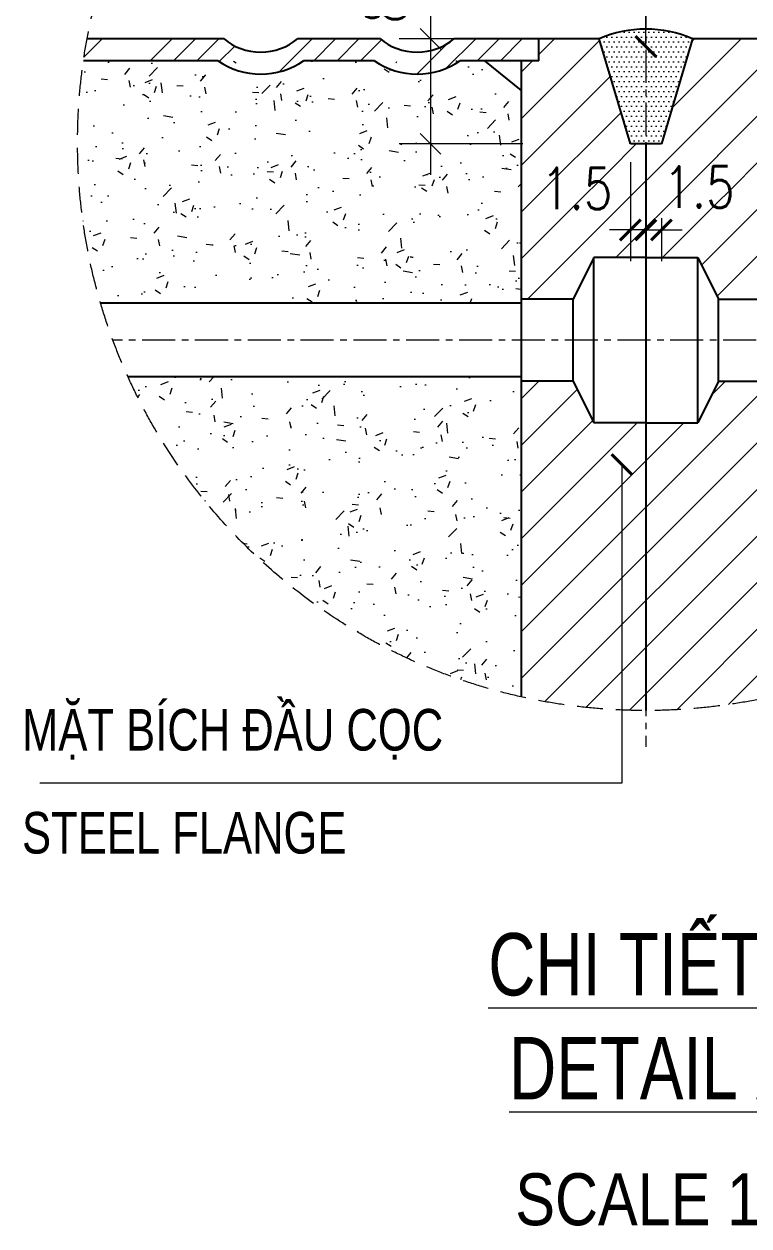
# Model space of a CAD drawing. Header units: millimetres. Extents: x -1359830 to -1240265, y -705366 to -618243.
# Drawn here: x -1280541 to -1277752, y -636410 to -631783 of the extents above; entities that cross this region are included whole.
import ezdxf
from ezdxf.enums import TextEntityAlignment as Align

# ---------------------------------------------------------------- set-up
doc = ezdxf.new("R2010")
doc.units = ezdxf.units.MM
doc.header["$MEASUREMENT"] = 0
doc.header["$PDMODE"] = 3
doc.header["$PDSIZE"] = 50
doc.linetypes.add('CENTER', pattern=[50.8, 31.75, -6.35, 6.35, -6.35])
doc.linetypes.add('HIDDENX2', pattern=[0.75, 0.5, -0.25])
doc.layers.get('0').update_dxf_attribs({"lineweight": 0})
for name, color, linetype, lineweight in [('1.NET BAO-F', 3, 'Continuous', 25), ('10.CAT-F', 6, 'Continuous', 50), ('4.DIM-F', 1, 'Continuous', 15), ('5.HATCH-F', 8, 'Continuous', 5), ('6.NET TRUC-F', 5, 'CENTER', 15), ('7.TEXT-F', 4, 'Continuous', 20), ('7.TEXT-F @ 2', 4, 'Continuous', 20), ('8.KHUAT-F', 9, 'HIDDENX2', 18), ('G-25CO', 7, 'Continuous', 13), ('KC-NET THUONG', 8, 'Continuous', 18), ('S-dims', 8, 'Continuous', 18)]:
    doc.layers.add(name, color=color, linetype=linetype, lineweight=lineweight)
doc.styles.add('Arial', font='arial.ttf')
doc.styles.add('GHD Standard Arial', font='ARIALN.TTF')
doc.styles.add('Vnsimli', font='vnsimli.shx', dxfattribs={"width": 0.8})
doc.dimstyles.new('D1-2', dxfattribs={"dimscale": 2, "dimtxt": 2, "dimasz": 1, "dimexe": 1.5, "dimexo": 0, "dimgap": 0.5, "dimtad": 1, "dimdec": 0, "dimzin": 0, "dimdsep": 46, "dimtxsty": 'Vnsimli', "dimblk": 'ARCHTICK', "dimcen": 1, "dimdle": 1.5, "dimclrd": 256, "dimclre": 256, "dimclrt": 2, "dimadec": 0, "dimazin": 0, "dimtfac": 1, "dimtdec": 0, "dimtix": 1, "dimtmove": 2, "dimatfit": 2, "dimldrblk": 'ARCHTICK', "dimfxl": 1, "dimtolj": 1, "dimtzin": 0, "dimlwd": -1, "dimlwe": -1, "dimarcsym": 0})
doc.dimstyles.new('D1-5', dxfattribs={"dimscale": 2, "dimtxt": 2, "dimasz": 1, "dimexe": 1.5, "dimexo": 0, "dimgap": 0.5, "dimtad": 1, "dimdec": 0, "dimzin": 0, "dimdsep": 46, "dimtxsty": 'Vnsimli', "dimblk": 'ARCHTICK', "dimcen": 1, "dimdle": 1.5, "dimclrd": 256, "dimclre": 256, "dimclrt": 2, "dimadec": 0, "dimazin": 0, "dimtfac": 1, "dimtdec": 0, "dimtix": 1, "dimtmove": 2, "dimatfit": 2, "dimldrblk": 'ARCHTICK', "dimfxl": 1, "dimtolj": 1, "dimtzin": 0, "dimlwd": -1, "dimlwe": -1, "dimarcsym": 0})

# ---------------------------------------------------------------- blocks, each defined once
blk = doc.blocks.new('_ARCHTICK')
at = {"layer": 'KC-NET THUONG', "color": 0, "linetype": 'ByBlock', "const_width": 0.15}
blk.add_lwpolyline([(-0.5, -0.5), (0.5, 0.5)], dxfattribs=at)
blk = doc.blocks.new('*D72')
at = {"layer": '4.DIM-F', "ltscale": 30, "transparency": 16777216}
for p, q in [((-1307847.12, -623032.57), (-1307847.12, -623042.08)), ((-1307845.62, -623032.57), (-1307845.62, -623042.08)), ((-1307847.12, -623039.08), (-1307849.12, -623039.08)), ((-1307847.12, -623039.08), (-1307845.62, -623039.08)), ((-1307845.62, -623039.08), (-1307843.62, -623039.08))]:
    blk.add_line(p, q, dxfattribs=at)
at = {"layer": 'DEFPOINTS', "color": 0, "ltscale": 30, "transparency": 16777216}
for p in [(-1307847.12, -623032.57), (-1307845.62, -623039.08)]:
    blk.add_point(p, dxfattribs=at)
at = {"layer": '4.DIM-F', "color": 2, "ltscale": 30, "transparency": 16777216, "insert": (-1307842.01, -623034.94), "char_height": 4, "attachment_point": 5, "style": 'Vnsimli', "bg_fill": 3, "box_fill_scale": 1.25, "bg_fill_color": 256, "bg_fill_true_color": 13158600, "bg_fill_transparency": 0}
blk.add_mtext('\\A1;1.5', dxfattribs=at)
at = {"layer": 'DEFPOINTS', "color": 0, "ltscale": 30, "transparency": 16777216}
blk.add_point((-1307845.62, -623032.57), dxfattribs=at)
at = {"layer": '4.DIM-F', "ltscale": 30, "transparency": 16777216, "xscale": 2, "yscale": 2, "zscale": 2}
blk.add_blockref('_ARCHTICK', (-1307847.12, -623039.08), dxfattribs=at)
at = {"layer": '4.DIM-F', "ltscale": 30, "transparency": 16777216, "xscale": 2, "yscale": 2, "zscale": 2, "rotation": 180}
blk.add_blockref('_ARCHTICK', (-1307845.62, -623039.08), dxfattribs=at)
blk = doc.blocks.new('*D73')
at = {"layer": '4.DIM-F', "ltscale": 30, "transparency": 16777216}
for p, q in [((-1307848.61, -623032.57), (-1307848.61, -623042.08)), ((-1307847.12, -623032.57), (-1307847.12, -623042.08)), ((-1307848.61, -623039.08), (-1307850.61, -623039.08)), ((-1307847.12, -623039.08), (-1307848.61, -623039.08)), ((-1307847.12, -623039.08), (-1307845.12, -623039.08))]:
    blk.add_line(p, q, dxfattribs=at)
at = {"layer": 'DEFPOINTS', "color": 0, "ltscale": 30, "transparency": 16777216}
for p in [(-1307848.61, -623032.57), (-1307847.12, -623032.57), (-1307848.61, -623039.08)]:
    blk.add_point(p, dxfattribs=at)
at = {"layer": '4.DIM-F', "ltscale": 30, "transparency": 16777216, "xscale": 2, "yscale": 2, "zscale": 2, "rotation": 180}
blk.add_blockref('_ARCHTICK', (-1307847.12, -623039.08), dxfattribs=at)
at = {"layer": '4.DIM-F', "color": 2, "ltscale": 30, "transparency": 16777216, "insert": (-1307853.77, -623035.09), "char_height": 4, "attachment_point": 5, "style": 'Vnsimli', "bg_fill": 3, "box_fill_scale": 1.25, "bg_fill_color": 256, "bg_fill_true_color": 13158600, "bg_fill_transparency": 0}
blk.add_mtext('\\A1;1.5', dxfattribs=at)
at = {"layer": '4.DIM-F', "ltscale": 30, "transparency": 16777216, "xscale": 2, "yscale": 2, "zscale": 2}
blk.add_blockref('_ARCHTICK', (-1307848.61, -623039.08), dxfattribs=at)
blk = doc.blocks.new('_Oblique')
at = {"color": 0, "linetype": 'ByBlock', "lineweight": -2}
blk.add_line((-0.5, -0.5), (0.5, 0.5), dxfattribs=at)
blk = doc.blocks.new('*D74')
at = {"layer": '4.DIM-F', "transparency": 16777216}
for p, q in [((-1307867.84, -623017.68), (-1307867.84, -623033.78)), ((-1307858.96, -623020.68), (-1307870.84, -623020.68)), ((-1307858.96, -623030.78), (-1307870.84, -623030.78))]:
    blk.add_line(p, q, dxfattribs=at)
at = {"layer": 'DEFPOINTS', "color": 0, "transparency": 16777216}
for p in [(-1307858.96, -623020.68), (-1307867.84, -623030.78), (-1307858.96, -623030.78)]:
    blk.add_point(p, dxfattribs=at)
at = {"layer": '4.DIM-F', "transparency": 16777216, "xscale": 2, "yscale": 2, "zscale": 2}
for p, rotation in [((-1307867.84, -623020.68), 90), ((-1307867.84, -623030.78), 270)]:
    blk.add_blockref('_Oblique', p, dxfattribs=dict(at, rotation=rotation))
at = {"layer": '4.DIM-F', "color": 2, "transparency": 16777216, "insert": (-1307872.19, -623015.78), "char_height": 4, "attachment_point": 5, "rotation": 90, "style": 'Vnsimli'}
blk.add_mtext('\\A1;8.5', dxfattribs=at)
blk = doc.blocks.new('*D97')
at = {"layer": '4.DIM-F', "transparency": 16777216}
for p, q in [((-1307847.12, -623020.76), (-1307847.12, -623004.33)), ((-1307842.62, -623016.68), (-1307842.62, -623004.33)), ((-1307839.62, -623007.33), (-1307850.12, -623007.33))]:
    blk.add_line(p, q, dxfattribs=at)
at = {"layer": 'DEFPOINTS', "color": 0, "transparency": 16777216}
for p in [(-1307847.12, -623007.33), (-1307842.62, -623016.68), (-1307847.12, -623020.76)]:
    blk.add_point(p, dxfattribs=at)
at = {"layer": '4.DIM-F', "transparency": 16777216, "xscale": 2, "yscale": 2, "zscale": 2, "rotation": 180}
blk.add_blockref('_ARCHTICK', (-1307847.12, -623007.33), dxfattribs=at)
at = {"layer": '4.DIM-F', "transparency": 16777216, "xscale": 2, "yscale": 2, "zscale": 2}
blk.add_blockref('_ARCHTICK', (-1307842.62, -623007.33), dxfattribs=at)
at = {"layer": '4.DIM-F', "color": 2, "transparency": 16777216, "insert": (-1307840.35, -623004.18), "char_height": 4, "attachment_point": 5, "style": 'Vnsimli'}
blk.add_mtext('\\A1;3', dxfattribs=at)
blk = doc.blocks.new('GHD_G_2121')
at = {"layer": '10.CAT-F', "style": 'GHD Standard Arial'}
for tag, p in [('GHD_TITLE_001', (-51.132, 18.333)), ('GHD_TITLE_002', (-51.511, 10))]:
    blk.add_attdef(tag, p, '', height=5, dxfattribs=at)
at = {"layer": 'G-25CO', "style": 'GHD Standard Arial', "flags": 8}
blk.add_attdef('GHD_SCALE_TITLE', text='', height=2.5, dxfattribs=at).set_placement((0, -2.967), align=Align.MIDDLE_CENTER)
blk = doc.blocks.new('8')
at = {"layer": '5.HATCH-F'}
h = blk.add_hatch(dxfattribs=at)
h.set_pattern_fill('DOTS', color=256, scale=0.3, style=0)
h.set_pattern_definition([(0, (-1312452.98305, -606404.39917), (0.238125, 0.47625), [0, -0.47625])])
edge = h.paths.add_edge_path()
edge.add_arc((-1307847.12, -623031.11), 11.35, 66.6645, 90)
edge.add_line((-1307847.12, -623019.75), (-1307847.12, -623030.78))
edge.add_line((-1307847.12, -623030.78), (-1307845.62, -623030.78))
edge.add_line((-1307845.62, -623030.78), (-1307842.62, -623020.68))
edge = h.paths.add_edge_path()
edge.add_arc((-1307847.12, -623031.11), 11.35, 90, 113.3355)
edge.add_line((-1307851.61, -623020.68), (-1307848.61, -623030.78))
edge.add_line((-1307848.61, -623030.78), (-1307847.12, -623030.78))
edge.add_line((-1307847.12, -623030.78), (-1307847.12, -623019.75))
h = blk.add_hatch(dxfattribs=at)
h.set_pattern_fill('ANSI34', color=256, scale=0.5, style=0)
h.set_pattern_definition([(45, (-1312452.983, -606404.399), (-6.735192, 6.735192), []), (45, (-1312450.738, -606404.399), (-6.735192, 6.735192), []), (45, (-1312448.493, -606404.399), (-6.735192, 6.735192), []), (45, (-1312446.248, -606404.399), (-6.735192, 6.735192), [])])
edge = h.paths.add_edge_path()
edge.add_arc((-1307847.12, -623030.68), 54.66, 169.4577, 171.7047)
edge.add_line((-1307901.2, -623022.79), (-1307888.27, -623022.79))
edge.add_line((-1307888.27, -623022.79), (-1307888.16, -623022.87))
edge.add_line((-1307888.16, -623022.87), (-1307888.05, -623022.94))
edge.add_line((-1307888.05, -623022.94), (-1307887.94, -623023.02))
edge.add_line((-1307887.94, -623023.02), (-1307887.82, -623023.09))
edge.add_line((-1307887.82, -623023.09), (-1307887.71, -623023.15))
edge.add_line((-1307887.71, -623023.15), (-1307887.59, -623023.22))
edge.add_line((-1307887.59, -623023.22), (-1307887.47, -623023.28))
edge.add_line((-1307887.47, -623023.28), (-1307887.35, -623023.34))
edge.add_line((-1307887.35, -623023.34), (-1307887.23, -623023.4))
edge.add_line((-1307887.23, -623023.4), (-1307887.11, -623023.46))
edge.add_line((-1307887.11, -623023.46), (-1307886.98, -623023.51))
edge.add_line((-1307886.98, -623023.51), (-1307886.86, -623023.56))
edge.add_line((-1307886.86, -623023.56), (-1307886.73, -623023.61))
edge.add_line((-1307886.73, -623023.61), (-1307886.6, -623023.66))
edge.add_line((-1307886.6, -623023.66), (-1307886.47, -623023.7))
edge.add_line((-1307886.47, -623023.7), (-1307886.34, -623023.75))
edge.add_line((-1307886.34, -623023.75), (-1307886.21, -623023.79))
edge.add_line((-1307886.21, -623023.79), (-1307886.08, -623023.82))
edge.add_line((-1307886.08, -623023.82), (-1307885.95, -623023.86))
edge.add_line((-1307885.95, -623023.86), (-1307885.81, -623023.89))
edge.add_line((-1307885.81, -623023.89), (-1307885.68, -623023.92))
edge.add_line((-1307885.68, -623023.92), (-1307885.54, -623023.95))
edge.add_line((-1307885.54, -623023.95), (-1307885.4, -623023.97))
edge.add_line((-1307885.4, -623023.97), (-1307885.27, -623023.99))
edge.add_line((-1307885.27, -623023.99), (-1307885.13, -623024.01))
edge.add_line((-1307885.13, -623024.01), (-1307884.99, -623024.03))
edge.add_line((-1307884.99, -623024.03), (-1307884.85, -623024.04))
edge.add_line((-1307884.85, -623024.04), (-1307884.72, -623024.06))
edge.add_line((-1307884.72, -623024.06), (-1307884.58, -623024.07))
edge.add_line((-1307884.58, -623024.07), (-1307884.44, -623024.07))
edge.add_line((-1307884.44, -623024.07), (-1307884.3, -623024.08))
edge.add_line((-1307884.3, -623024.08), (-1307884.16, -623024.08))
edge.add_line((-1307884.16, -623024.08), (-1307884.02, -623024.08))
edge.add_line((-1307884.02, -623024.08), (-1307883.88, -623024.07))
edge.add_line((-1307883.88, -623024.07), (-1307883.74, -623024.07))
edge.add_line((-1307883.74, -623024.07), (-1307883.6, -623024.06))
edge.add_line((-1307883.6, -623024.06), (-1307883.47, -623024.04))
edge.add_line((-1307883.47, -623024.04), (-1307883.33, -623024.03))
edge.add_line((-1307883.33, -623024.03), (-1307883.19, -623024.01))
edge.add_line((-1307883.19, -623024.01), (-1307883.05, -623023.99))
edge.add_line((-1307883.05, -623023.99), (-1307882.91, -623023.97))
edge.add_line((-1307882.91, -623023.97), (-1307882.78, -623023.95))
edge.add_line((-1307882.78, -623023.95), (-1307882.64, -623023.92))
edge.add_line((-1307882.64, -623023.92), (-1307882.51, -623023.89))
edge.add_line((-1307882.51, -623023.89), (-1307882.37, -623023.86))
edge.add_line((-1307882.37, -623023.86), (-1307882.24, -623023.82))
edge.add_line((-1307882.24, -623023.82), (-1307882.11, -623023.79))
edge.add_line((-1307882.11, -623023.79), (-1307881.98, -623023.75))
edge.add_line((-1307881.98, -623023.75), (-1307881.85, -623023.7))
edge.add_line((-1307881.85, -623023.7), (-1307881.72, -623023.66))
edge.add_line((-1307881.72, -623023.66), (-1307881.59, -623023.61))
edge.add_line((-1307881.59, -623023.61), (-1307881.46, -623023.56))
edge.add_line((-1307881.46, -623023.56), (-1307881.34, -623023.51))
edge.add_line((-1307881.34, -623023.51), (-1307881.21, -623023.46))
edge.add_line((-1307881.21, -623023.46), (-1307881.09, -623023.4))
edge.add_line((-1307881.09, -623023.4), (-1307880.97, -623023.34))
edge.add_line((-1307880.97, -623023.34), (-1307880.85, -623023.28))
edge.add_line((-1307880.85, -623023.28), (-1307880.73, -623023.22))
edge.add_line((-1307880.73, -623023.22), (-1307880.61, -623023.15))
edge.add_line((-1307880.61, -623023.15), (-1307880.5, -623023.09))
edge.add_line((-1307880.5, -623023.09), (-1307880.38, -623023.02))
edge.add_line((-1307880.38, -623023.02), (-1307880.27, -623022.94))
edge.add_line((-1307880.27, -623022.94), (-1307880.16, -623022.87))
edge.add_line((-1307880.16, -623022.87), (-1307880.05, -623022.79))
edge.add_line((-1307880.05, -623022.79), (-1307873.22, -623022.79))
edge.add_line((-1307873.22, -623022.79), (-1307873.12, -623022.87))
edge.add_line((-1307873.12, -623022.87), (-1307873.02, -623022.94))
edge.add_line((-1307873.02, -623022.94), (-1307872.92, -623023.01))
edge.add_line((-1307872.92, -623023.01), (-1307872.82, -623023.08))
edge.add_line((-1307872.82, -623023.08), (-1307872.71, -623023.15))
edge.add_line((-1307872.71, -623023.15), (-1307872.6, -623023.21))
edge.add_line((-1307872.6, -623023.21), (-1307872.48, -623023.28))
edge.add_line((-1307872.48, -623023.28), (-1307872.37, -623023.34))
edge.add_line((-1307872.37, -623023.34), (-1307872.25, -623023.39))
edge.add_line((-1307872.25, -623023.39), (-1307872.13, -623023.45))
edge.add_line((-1307872.13, -623023.45), (-1307872.01, -623023.51))
edge.add_line((-1307872.01, -623023.51), (-1307871.88, -623023.56))
edge.add_line((-1307871.88, -623023.56), (-1307871.76, -623023.61))
edge.add_line((-1307871.76, -623023.61), (-1307871.63, -623023.65))
edge.add_line((-1307871.63, -623023.65), (-1307871.5, -623023.7))
edge.add_line((-1307871.5, -623023.7), (-1307871.37, -623023.74))
edge.add_line((-1307871.37, -623023.74), (-1307871.23, -623023.78))
edge.add_line((-1307871.23, -623023.78), (-1307871.1, -623023.82))
edge.add_line((-1307871.1, -623023.82), (-1307870.96, -623023.85))
edge.add_line((-1307870.96, -623023.85), (-1307870.83, -623023.89))
edge.add_line((-1307870.83, -623023.89), (-1307870.69, -623023.92))
edge.add_line((-1307870.69, -623023.92), (-1307870.55, -623023.94))
edge.add_line((-1307870.55, -623023.94), (-1307870.41, -623023.97))
edge.add_line((-1307870.41, -623023.97), (-1307870.27, -623023.99))
edge.add_line((-1307870.27, -623023.99), (-1307870.13, -623024.01))
edge.add_line((-1307870.13, -623024.01), (-1307869.98, -623024.03))
edge.add_line((-1307869.98, -623024.03), (-1307869.84, -623024.04))
edge.add_line((-1307869.84, -623024.04), (-1307869.7, -623024.06))
edge.add_line((-1307869.7, -623024.06), (-1307869.55, -623024.06))
edge.add_line((-1307869.55, -623024.06), (-1307869.41, -623024.07))
edge.add_line((-1307869.41, -623024.07), (-1307869.26, -623024.08))
edge.add_line((-1307869.26, -623024.08), (-1307869.12, -623024.08))
edge.add_line((-1307869.12, -623024.08), (-1307868.97, -623024.08))
edge.add_line((-1307868.97, -623024.08), (-1307868.83, -623024.07))
edge.add_line((-1307868.83, -623024.07), (-1307868.68, -623024.06))
edge.add_line((-1307868.68, -623024.06), (-1307868.54, -623024.06))
edge.add_line((-1307868.54, -623024.06), (-1307868.39, -623024.04))
edge.add_line((-1307868.39, -623024.04), (-1307868.25, -623024.03))
edge.add_line((-1307868.25, -623024.03), (-1307868.11, -623024.01))
edge.add_line((-1307868.11, -623024.01), (-1307867.96, -623023.99))
edge.add_line((-1307867.96, -623023.99), (-1307867.82, -623023.97))
edge.add_line((-1307867.82, -623023.97), (-1307867.68, -623023.94))
edge.add_line((-1307867.68, -623023.94), (-1307867.54, -623023.92))
edge.add_line((-1307867.54, -623023.92), (-1307867.4, -623023.89))
edge.add_line((-1307867.4, -623023.89), (-1307867.27, -623023.85))
edge.add_line((-1307867.27, -623023.85), (-1307867.13, -623023.82))
edge.add_line((-1307867.13, -623023.82), (-1307867, -623023.78))
edge.add_line((-1307867, -623023.78), (-1307866.86, -623023.74))
edge.add_line((-1307866.86, -623023.74), (-1307866.73, -623023.7))
edge.add_line((-1307866.73, -623023.7), (-1307866.6, -623023.65))
edge.add_line((-1307866.6, -623023.65), (-1307866.48, -623023.61))
edge.add_line((-1307866.48, -623023.61), (-1307866.35, -623023.56))
edge.add_line((-1307866.35, -623023.56), (-1307866.22, -623023.51))
edge.add_line((-1307866.22, -623023.51), (-1307866.1, -623023.45))
edge.add_line((-1307866.1, -623023.45), (-1307865.98, -623023.39))
edge.add_line((-1307865.98, -623023.39), (-1307865.86, -623023.34))
edge.add_line((-1307865.86, -623023.34), (-1307865.75, -623023.28))
edge.add_line((-1307865.75, -623023.28), (-1307865.64, -623023.21))
edge.add_line((-1307865.64, -623023.21), (-1307865.53, -623023.15))
edge.add_line((-1307865.53, -623023.15), (-1307865.42, -623023.08))
edge.add_line((-1307865.42, -623023.08), (-1307865.31, -623023.01))
edge.add_line((-1307865.31, -623023.01), (-1307865.21, -623022.94))
edge.add_line((-1307865.21, -623022.94), (-1307865.11, -623022.87))
edge.add_line((-1307865.11, -623022.87), (-1307865.01, -623022.79))
edge.add_line((-1307865.01, -623022.79), (-1307857.4, -623022.79))
edge.add_line((-1307857.4, -623022.79), (-1307857.41, -623020.66))
edge.add_line((-1307857.41, -623020.66), (-1307865.59, -623020.68))
edge.add_line((-1307865.59, -623020.68), (-1307865.66, -623020.75))
edge.add_line((-1307865.66, -623020.75), (-1307865.73, -623020.82))
edge.add_line((-1307865.73, -623020.82), (-1307865.81, -623020.89))
edge.add_line((-1307865.81, -623020.89), (-1307865.89, -623020.96))
edge.add_line((-1307865.89, -623020.96), (-1307865.98, -623021.03))
edge.add_line((-1307865.98, -623021.03), (-1307866.07, -623021.09))
edge.add_line((-1307866.07, -623021.09), (-1307866.16, -623021.15))
edge.add_line((-1307866.16, -623021.15), (-1307866.25, -623021.21))
edge.add_line((-1307866.25, -623021.21), (-1307866.35, -623021.27))
edge.add_line((-1307866.35, -623021.27), (-1307866.45, -623021.33))
edge.add_line((-1307866.45, -623021.33), (-1307866.55, -623021.38))
edge.add_line((-1307866.55, -623021.38), (-1307866.65, -623021.43))
edge.add_line((-1307866.65, -623021.43), (-1307866.76, -623021.48))
edge.add_line((-1307866.76, -623021.48), (-1307866.87, -623021.53))
edge.add_line((-1307866.87, -623021.53), (-1307866.98, -623021.58))
edge.add_line((-1307866.98, -623021.58), (-1307867.1, -623021.62))
edge.add_line((-1307867.1, -623021.62), (-1307867.21, -623021.66))
edge.add_line((-1307867.21, -623021.66), (-1307867.33, -623021.7))
edge.add_line((-1307867.33, -623021.7), (-1307867.45, -623021.73))
edge.add_line((-1307867.45, -623021.73), (-1307867.57, -623021.77))
edge.add_line((-1307867.57, -623021.77), (-1307867.7, -623021.8))
edge.add_line((-1307867.7, -623021.8), (-1307867.82, -623021.83))
edge.add_line((-1307867.82, -623021.83), (-1307867.95, -623021.85))
edge.add_line((-1307867.95, -623021.85), (-1307868.07, -623021.88))
edge.add_line((-1307868.07, -623021.88), (-1307868.2, -623021.9))
edge.add_line((-1307868.2, -623021.9), (-1307868.33, -623021.91))
edge.add_line((-1307868.33, -623021.91), (-1307868.46, -623021.93))
edge.add_line((-1307868.46, -623021.93), (-1307868.59, -623021.94))
edge.add_line((-1307868.59, -623021.94), (-1307868.72, -623021.95))
edge.add_line((-1307868.72, -623021.95), (-1307868.85, -623021.96))
edge.add_line((-1307868.85, -623021.96), (-1307868.98, -623021.96))
edge.add_line((-1307868.98, -623021.96), (-1307869.12, -623021.96))
edge.add_line((-1307869.12, -623021.96), (-1307869.25, -623021.96))
edge.add_line((-1307869.25, -623021.96), (-1307869.38, -623021.96))
edge.add_line((-1307869.38, -623021.96), (-1307869.51, -623021.95))
edge.add_line((-1307869.51, -623021.95), (-1307869.64, -623021.94))
edge.add_line((-1307869.64, -623021.94), (-1307869.77, -623021.93))
edge.add_line((-1307869.77, -623021.93), (-1307869.9, -623021.91))
edge.add_line((-1307869.9, -623021.91), (-1307870.03, -623021.9))
edge.add_line((-1307870.03, -623021.9), (-1307870.16, -623021.88))
edge.add_line((-1307870.16, -623021.88), (-1307870.29, -623021.85))
edge.add_line((-1307870.29, -623021.85), (-1307870.41, -623021.83))
edge.add_line((-1307870.41, -623021.83), (-1307870.54, -623021.8))
edge.add_line((-1307870.54, -623021.8), (-1307870.66, -623021.77))
edge.add_line((-1307870.66, -623021.77), (-1307870.78, -623021.73))
edge.add_line((-1307870.78, -623021.73), (-1307870.9, -623021.7))
edge.add_line((-1307870.9, -623021.7), (-1307871.02, -623021.66))
edge.add_line((-1307871.02, -623021.66), (-1307871.13, -623021.62))
edge.add_line((-1307871.13, -623021.62), (-1307871.25, -623021.58))
edge.add_line((-1307871.25, -623021.58), (-1307871.36, -623021.53))
edge.add_line((-1307871.36, -623021.53), (-1307871.47, -623021.48))
edge.add_line((-1307871.47, -623021.48), (-1307871.58, -623021.43))
edge.add_line((-1307871.58, -623021.43), (-1307871.68, -623021.38))
edge.add_line((-1307871.68, -623021.38), (-1307871.79, -623021.33))
edge.add_line((-1307871.79, -623021.33), (-1307871.88, -623021.27))
edge.add_line((-1307871.88, -623021.27), (-1307871.98, -623021.21))
edge.add_line((-1307871.98, -623021.21), (-1307872.08, -623021.15))
edge.add_line((-1307872.08, -623021.15), (-1307872.17, -623021.09))
edge.add_line((-1307872.17, -623021.09), (-1307872.25, -623021.03))
edge.add_line((-1307872.25, -623021.03), (-1307872.34, -623020.96))
edge.add_line((-1307872.34, -623020.96), (-1307872.42, -623020.89))
edge.add_line((-1307872.42, -623020.89), (-1307872.5, -623020.82))
edge.add_line((-1307872.5, -623020.82), (-1307872.57, -623020.75))
edge.add_line((-1307872.57, -623020.75), (-1307872.65, -623020.68))
edge.add_line((-1307872.65, -623020.68), (-1307880.63, -623020.68))
edge.add_line((-1307880.63, -623020.68), (-1307880.72, -623020.76))
edge.add_line((-1307880.72, -623020.76), (-1307880.81, -623020.83))
edge.add_line((-1307880.81, -623020.83), (-1307880.9, -623020.9))
edge.add_line((-1307880.9, -623020.9), (-1307880.99, -623020.97))
edge.add_line((-1307880.99, -623020.97), (-1307881.09, -623021.04))
edge.add_line((-1307881.09, -623021.04), (-1307881.18, -623021.1))
edge.add_line((-1307881.18, -623021.1), (-1307881.28, -623021.16))
edge.add_line((-1307881.28, -623021.16), (-1307881.38, -623021.22))
edge.add_line((-1307881.38, -623021.22), (-1307881.49, -623021.28))
edge.add_line((-1307881.49, -623021.28), (-1307881.59, -623021.34))
edge.add_line((-1307881.59, -623021.34), (-1307881.7, -623021.39))
edge.add_line((-1307881.7, -623021.39), (-1307881.8, -623021.45))
edge.add_line((-1307881.8, -623021.45), (-1307881.91, -623021.49))
edge.add_line((-1307881.91, -623021.49), (-1307882.02, -623021.54))
edge.add_line((-1307882.02, -623021.54), (-1307882.13, -623021.59))
edge.add_line((-1307882.13, -623021.59), (-1307882.25, -623021.63))
edge.add_line((-1307882.25, -623021.63), (-1307882.36, -623021.67))
edge.add_line((-1307882.36, -623021.67), (-1307882.47, -623021.71))
edge.add_line((-1307882.47, -623021.71), (-1307882.59, -623021.74))
edge.add_line((-1307882.59, -623021.74), (-1307882.71, -623021.77))
edge.add_line((-1307882.71, -623021.77), (-1307882.83, -623021.8))
edge.add_line((-1307882.83, -623021.8), (-1307882.94, -623021.83))
edge.add_line((-1307882.94, -623021.83), (-1307883.06, -623021.86))
edge.add_line((-1307883.06, -623021.86), (-1307883.18, -623021.88))
edge.add_line((-1307883.18, -623021.88), (-1307883.3, -623021.9))
edge.add_line((-1307883.3, -623021.9), (-1307883.43, -623021.91))
edge.add_line((-1307883.43, -623021.91), (-1307883.55, -623021.93))
edge.add_line((-1307883.55, -623021.93), (-1307883.67, -623021.94))
edge.add_line((-1307883.67, -623021.94), (-1307883.79, -623021.95))
edge.add_line((-1307883.79, -623021.95), (-1307883.91, -623021.96))
edge.add_line((-1307883.91, -623021.96), (-1307884.04, -623021.96))
edge.add_line((-1307884.04, -623021.96), (-1307884.16, -623021.96))
edge.add_line((-1307884.16, -623021.96), (-1307884.28, -623021.96))
edge.add_line((-1307884.28, -623021.96), (-1307884.41, -623021.96))
edge.add_line((-1307884.41, -623021.96), (-1307884.53, -623021.95))
edge.add_line((-1307884.53, -623021.95), (-1307884.65, -623021.94))
edge.add_line((-1307884.65, -623021.94), (-1307884.77, -623021.93))
edge.add_line((-1307884.77, -623021.93), (-1307884.89, -623021.91))
edge.add_line((-1307884.89, -623021.91), (-1307885.02, -623021.9))
edge.add_line((-1307885.02, -623021.9), (-1307885.14, -623021.88))
edge.add_line((-1307885.14, -623021.88), (-1307885.26, -623021.86))
edge.add_line((-1307885.26, -623021.86), (-1307885.38, -623021.83))
edge.add_line((-1307885.38, -623021.83), (-1307885.49, -623021.8))
edge.add_line((-1307885.49, -623021.8), (-1307885.61, -623021.77))
edge.add_line((-1307885.61, -623021.77), (-1307885.73, -623021.74))
edge.add_line((-1307885.73, -623021.74), (-1307885.85, -623021.71))
edge.add_line((-1307885.85, -623021.71), (-1307885.96, -623021.67))
edge.add_line((-1307885.96, -623021.67), (-1307886.07, -623021.63))
edge.add_line((-1307886.07, -623021.63), (-1307886.19, -623021.59))
edge.add_line((-1307886.19, -623021.59), (-1307886.3, -623021.54))
edge.add_line((-1307886.3, -623021.54), (-1307886.41, -623021.49))
edge.add_line((-1307886.41, -623021.49), (-1307886.52, -623021.45))
edge.add_line((-1307886.52, -623021.45), (-1307886.62, -623021.39))
edge.add_line((-1307886.62, -623021.39), (-1307886.73, -623021.34))
edge.add_line((-1307886.73, -623021.34), (-1307886.83, -623021.28))
edge.add_line((-1307886.83, -623021.28), (-1307886.94, -623021.22))
edge.add_line((-1307886.94, -623021.22), (-1307887.04, -623021.16))
edge.add_line((-1307887.04, -623021.16), (-1307887.14, -623021.1))
edge.add_line((-1307887.14, -623021.1), (-1307887.23, -623021.04))
edge.add_line((-1307887.23, -623021.04), (-1307887.33, -623020.97))
edge.add_line((-1307887.33, -623020.97), (-1307887.42, -623020.9))
edge.add_line((-1307887.42, -623020.9), (-1307887.51, -623020.83))
edge.add_line((-1307887.51, -623020.83), (-1307887.6, -623020.76))
edge.add_line((-1307887.6, -623020.76), (-1307887.69, -623020.68))
edge.add_line((-1307887.69, -623020.68), (-1307900.85, -623020.68))
at = {"layer": '5.HATCH-F', "ltscale": 30}
h = blk.add_hatch(dxfattribs=at)
h.set_pattern_fill('AR-CONC', color=256, scale=0.04, style=0)
h.set_pattern_definition([(50, (-1335918.544, -606397.8247), (7.2873868, -0.6375634), [0.762, -8.382]), (355, (-1335918.544, -606397.825), (-1.409713, 7.6422657), [0.6096, -6.7056]), (100.451, (-1335917.9366, -606397.878), (5.8777, 7.0046675), [0.6476, -7.1236]), (46.1842, (-1335918.544, -606395.793), (10.8431616, -1.681693), [1.143, -12.573]), (96.6356, (-1335917.64, -606395.933), (9.4961694, 9.8970222), [0.9714, -10.6854]), (351.184, (-1335918.544, -606395.793), (9.4961842, 9.8970047), [0.9144, -10.0584]), (21, (-1335917.528, -606396.3007), (6.0645952, -4.0906207), [0.762, -8.382]), (326, (-1335917.528, -606396.301), (2.4720811, 7.3675186), [0.6096, -6.7056]), (71.4514, (-1335917.0225, -606396.6416), (8.5366596, 3.2769143), [0.6476, -7.1236]), (37.5, (-1335918.544, -606397.8247), (0.12354413, 3.38220155), [0, -6.62432, 0, -6.8072, 0, -6.731]), (7.5, (-1335918.544, -606397.8247), (2.6727865, 4.007223), [0, -3.88112, 0, -6.47192, 0, -2.5654]), (327.5, (-1335920.8096, -606397.8247), (5.4236238, -0.22914976), [0, -2.54, 0, -7.9248, 0, -10.5156]), (317.5, (-1335921.8256, -606397.8247), (5.92516726, 1.01705964), [0, -3.302, 0, -5.26288, 0, -7.4676])])
h.paths.add_polyline_path([(-1307859.12, -623053.23), (-1307896.9, -623053.23, 0.23524), (-1307859.12, -623084)])
h.paths.add_polyline_path([(-1307835.12, -623084, 0.23524), (-1307797.33, -623053.23), (-1307835.12, -623053.23)])
at = {"layer": '1.NET BAO-F', "ltscale": 10}
for p, q in [((-1307887.69, -623020.68), (-1307900.85, -623020.68)), ((-1307872.65, -623020.68), (-1307880.63, -623020.68)), ((-1307851.61, -623020.68), (-1307865.59, -623020.68)), ((-1307857.4, -623022.79), (-1307857.41, -623020.68)), ((-1307848.61, -623030.78), (-1307851.61, -623020.68)), ((-1307842.62, -623020.68), (-1307845.62, -623030.78)), ((-1307828.65, -623020.68), (-1307842.62, -623020.68)), ((-1307888.27, -623022.79), (-1307901.2, -623022.79)), ((-1307873.22, -623022.79), (-1307880.05, -623022.79)), ((-1307859.03, -623022.79), (-1307865.01, -623022.79)), ((-1307862.63, -623022.79), (-1307859.12, -623025.65)), ((-1307859.12, -623022.79), (-1307859.12, -623084)), ((-1307857.4, -623022.79), (-1307859.03, -623022.79)), ((-1307845.62, -623030.78), (-1307848.61, -623030.78)), ((-1307847.12, -623030.78), (-1307847.12, -623085.34)), ((-1307852.12, -623041.73), (-1307854.12, -623045.73)), ((-1307847.12, -623041.73), (-1307852.12, -623041.73)), ((-1307852.12, -623057.63), (-1307852.12, -623041.73)), ((-1307847.12, -623041.73), (-1307842.12, -623041.73)), ((-1307842.12, -623057.63), (-1307842.12, -623041.73)), ((-1307842.12, -623041.73), (-1307840.12, -623045.73)), ((-1307854.12, -623045.73), (-1307859.12, -623045.73)), ((-1307854.12, -623053.63), (-1307854.12, -623045.73)), ((-1307840.12, -623045.73), (-1307835.12, -623045.73)), ((-1307840.12, -623053.63), (-1307840.12, -623045.73)), ((-1307859.12, -623046.13), (-1307899.54, -623046.13)), ((-1307859.12, -623053.23), (-1307896.9, -623053.23)), ((-1307854.12, -623053.63), (-1307859.12, -623053.63)), ((-1307854.12, -623053.63), (-1307852.12, -623057.63)), ((-1307840.12, -623053.63), (-1307842.12, -623057.63)), ((-1307840.12, -623053.63), (-1307835.12, -623053.63)), ((-1307847.12, -623057.63), (-1307852.12, -623057.63)), ((-1307847.12, -623057.63), (-1307842.12, -623057.63))]:
    blk.add_line(p, q, dxfattribs=at)
blk.add_lwpolyline([(-1307842.62, -623020.68, 0.206503), (-1307851.61, -623020.68)], format="xyb", dxfattribs=at)
for centre, major_axis, start_param, end_param in [((-1307884.16, -623017.69), (4.94, 0), 3.91699, 5.507788), ((-1307869.12, -623017.69), (4.94, 0), 3.91699, 5.507788), ((-1307884.16, -623018.52), (-6.43, 0), 0.877636, 2.263956), ((-1307869.12, -623018.52), (-6.43, 0), 0.877636, 2.263956)]:
    blk.add_ellipse(centre, major_axis=major_axis, ratio=0.864553, start_param=start_param, end_param=end_param, dxfattribs=at)
at = {"layer": '6.NET TRUC-F', "linetype": 'CENTER', "ltscale": 0.1}
blk.add_line((-1307795.87, -623049.68), (-1307898.36, -623049.68), dxfattribs=at)
at = {"layer": '8.KHUAT-F', "ltscale": 5}
blk.add_circle((-1307847.12, -623030.68), 54.66, dxfattribs=at)
at = {"layer": '7.TEXT-F @ 2'}
ref = blk.add_blockref('GHD_G_2121', (-1307846.05, -623130.76), dxfattribs=dict(at, xscale=2, yscale=2, zscale=2))
ref.add_attrib('GHD_TITLE_001', '%%UCHI TIẾT A', (-1307862.28, -623112.76), dxfattribs={"layer": '7.TEXT-F', "height": 6, "style": 'Arial', "width": 0.75})
ref.add_attrib('GHD_SCALE_TITLE', 'SCALE 1:2', dxfattribs={"layer": 'G-25CO', "height": 5, "style": 'GHD Standard Arial'}).set_placement((-1307845.51, -623132.38), align=Align.MIDDLE_CENTER)
ref.add_attrib('GHD_TITLE_002', '%%UDETAIL A', (-1307860.27, -623122.76), dxfattribs={"layer": '7.TEXT-F', "height": 6, "style": 'Arial', "width": 0.75})
at = {"layer": '7.TEXT-F', "style": 'Arial', "width": 0.75}
for s, p in [('MẶT BÍCH ĐẦU CỌC', (-1307907.12, -623089.19)), ('STEEL FLANGE', (-1307907.12, -623099.1))]:
    blk.add_text(s, height=4, dxfattribs=at).set_placement(p)
at = {"layer": '4.DIM-F'}
dim = blk.add_linear_dim(base=(-1307847.12, -623007.33), p1=(-1307842.62, -623016.68), p2=(-1307847.12, -623020.76), text='3', dimstyle='D1-5', dxfattribs=at)
dim.commit()
dim.dimension.update_dxf_attribs({"geometry": '*D97', "text_midpoint": (-1307840.35, -623004.18), "dimtype": 128})
dim = blk.add_linear_dim(base=(-1307867.84, -623030.78), p1=(-1307858.96, -623020.68), p2=(-1307858.96, -623030.78), angle=90, text='8.5', dimstyle='D1-5', override={"dimblk1": 'Oblique', "dimblk2": 'Oblique', "dimsah": 1}, dxfattribs=at)
dim.commit()
dim.dimension.update_dxf_attribs({"geometry": '*D74', "text_midpoint": (-1307872.19, -623015.78), "dimtype": 128})
for points in [[(-1307847.12, -623021.41), (-1307847.12, -622969.58), (-1307889.19, -622969.58)], [(-1307849.42, -623061.66), (-1307849.42, -623092.33), (-1307905.41, -623092.33)]]:
    blk.add_leader(points, dimstyle='D1-5', dxfattribs=at)
at = {"layer": '4.DIM-F', "ltscale": 30}
dim = blk.add_linear_dim(base=(-1307845.6185, -623039.0761), p1=(-1307847.1161, -623032.5718), p2=(-1307845.6185, -623032.5718), text='<>.5', dimstyle='D1-2', override={"dimtfill": 1}, dxfattribs=at)
dim.commit()
dim.dimension.update_dxf_attribs({"geometry": '*D72', "text_midpoint": (-1307842.0058, -623034.9422), "dimtype": 128})
dim = blk.add_linear_dim(base=(-1307848.61, -623039.08), p1=(-1307847.12, -623032.57), p2=(-1307848.61, -623032.57), angle=180, text='1.5', dimstyle='D1-2', override={"dimtfill": 1}, dxfattribs=at)
dim.commit()
dim.dimension.update_dxf_attribs({"geometry": '*D73', "text_midpoint": (-1307853.77, -623035.09), "dimtype": 128})
at = {"layer": '5.HATCH-F', "ltscale": 30}
h = blk.add_hatch(dxfattribs=at)
h.set_pattern_fill('ANSI31', color=256, style=0)
h.set_pattern_definition([(45, (-1435681.6178, -606397.8247), (-2.24506403, 2.24506403), [])])
h.paths.add_polyline_path([(-1307847.12, -623030.78), (-1307848.61, -623030.78), (-1307851.61, -623020.68), (-1307857.41, -623020.68), (-1307857.4, -623022.79), (-1307859.12, -623022.79), (-1307859.12, -623045.73), (-1307854.12, -623045.73), (-1307852.12, -623041.73), (-1307847.12, -623041.73)])
h.paths.add_polyline_path([(-1307835.12, -623022.79), (-1307835.21, -623022.79), (-1307836.83, -623022.79), (-1307836.82, -623020.68), (-1307842.62, -623020.68), (-1307845.62, -623030.78), (-1307847.12, -623030.78), (-1307847.12, -623041.73), (-1307842.12, -623041.73), (-1307840.12, -623045.73), (-1307835.12, -623045.73)])
h.paths.add_polyline_path([(-1307847.12, -623057.63), (-1307852.12, -623057.63), (-1307854.12, -623053.63), (-1307859.12, -623053.63), (-1307859.12, -623084, 0.055396), (-1307847.12, -623085.34)])
h.paths.add_polyline_path([(-1307835.12, -623053.63), (-1307840.12, -623053.63), (-1307842.12, -623057.63), (-1307847.12, -623057.63), (-1307847.12, -623085.34, 0.055396), (-1307835.12, -623084)])
h = blk.add_hatch(dxfattribs=at)
h.set_pattern_fill('AR-CONC', color=256, scale=0.04, style=0)
h.set_pattern_definition([(50, (-1312452.983, -606404.399), (7.2873868, -0.6375634), [0.762, -8.382]), (355, (-1312452.983, -606404.399), (-1.409713, 7.6422657), [0.6096, -6.7056]), (100.451, (-1312452.376, -606404.452), (5.8777, 7.0046675), [0.6476, -7.1236]), (46.1842, (-1312452.983, -606402.367), (10.8431616, -1.681693), [1.143, -12.573]), (96.6356, (-1312452.079, -606402.507), (9.4961694, 9.897022), [0.9714, -10.6854]), (351.184, (-1312452.983, -606402.367), (9.496184, 9.897005), [0.9144, -10.0584]), (21, (-1312451.967, -606402.875), (6.0645952, -4.0906207), [0.762, -8.382]), (326, (-1312451.967, -606402.875), (2.472081, 7.3675186), [0.6096, -6.7056]), (71.4514, (-1312451.462, -606403.216), (8.5366596, 3.2769143), [0.6476, -7.1236]), (37.5, (-1312452.983, -606404.3992), (0.12354413, 3.38220155), [0, -6.62432, 0, -6.8072, 0, -6.731]), (7.5, (-1312452.983, -606404.399), (2.6727865, 4.007223), [0, -3.88112, 0, -6.47192, 0, -2.5654]), (327.5, (-1312455.2487, -606404.3992), (5.4236238, -0.22914976), [0, -2.54, 0, -7.9248, 0, -10.5156]), (317.5, (-1312456.2647, -606404.399), (5.9251673, 1.0170596), [0, -3.302, 0, -5.26288, 0, -7.4676])])
edge = h.paths.add_edge_path()
edge.add_line((-1307859.12, -623025.65), (-1307862.63, -623022.79))
edge.add_line((-1307862.63, -623022.79), (-1307865.01, -623022.79))
edge.add_ellipse((-1307869.12, -623018.52), major_axis=(-6.43, 0), ratio=0.864553, start_angle=50.2849, end_angle=129.7151, ccw=False)
edge.add_line((-1307873.22, -623022.79), (-1307880.05, -623022.79))
edge.add_ellipse((-1307884.16, -623018.52), major_axis=(-6.43, 0), ratio=0.864553, start_angle=50.2849, end_angle=129.7151, ccw=False)
edge.add_line((-1307888.27, -623022.79), (-1307901.2, -623022.79))
edge.add_arc((-1307847.12, -623030.68), 54.66, 171.7047, 180)
edge.add_arc((-1307847.12, -623030.68), 54.66, 180, 196.42)
edge.add_line((-1307899.54, -623046.13), (-1307859.12, -623046.13))
edge.add_line((-1307859.12, -623046.13), (-1307859.12, -623025.65))
edge = h.paths.add_edge_path()
edge.add_arc((-1307847.12, -623030.68), 54.66, 0, 8.2953)
edge.add_line((-1307793.03, -623022.79), (-1307805.97, -623022.79))
edge.add_ellipse((-1307810.07, -623018.52), major_axis=(6.43, 0), ratio=0.864553, start_angle=230.2849, end_angle=309.7151, ccw=False)
edge.add_line((-1307814.18, -623022.79), (-1307821.01, -623022.79))
edge.add_ellipse((-1307825.12, -623018.52), major_axis=(6.43, 0), ratio=0.864553, start_angle=230.2849, end_angle=309.7151, ccw=False)
edge.add_line((-1307829.22, -623022.79), (-1307831.6, -623022.79))
edge.add_line((-1307831.6, -623022.79), (-1307835.12, -623025.65))
edge.add_line((-1307835.12, -623025.65), (-1307835.12, -623046.13))
edge.add_line((-1307835.12, -623046.13), (-1307794.69, -623046.13))
edge.add_arc((-1307847.12, -623030.68), 54.66, 343.58, 360)
at = {"layer": '6.NET TRUC-F', "linetype": 'CENTER', "ltscale": 0.1}
blk.add_line((-1307847.12, -622976.02), (-1307847.12, -623088.82), dxfattribs=at)

msp = doc.modelspace()

# ---------------------------------------------------------------- block references
at = {"layer": 'S-dims', "xscale": 40, "yscale": 40, "zscale": 40}
msp.add_blockref('8', (51035736.43, 24288987.56), dxfattribs=at)

doc.saveas('drawing.dxf')
